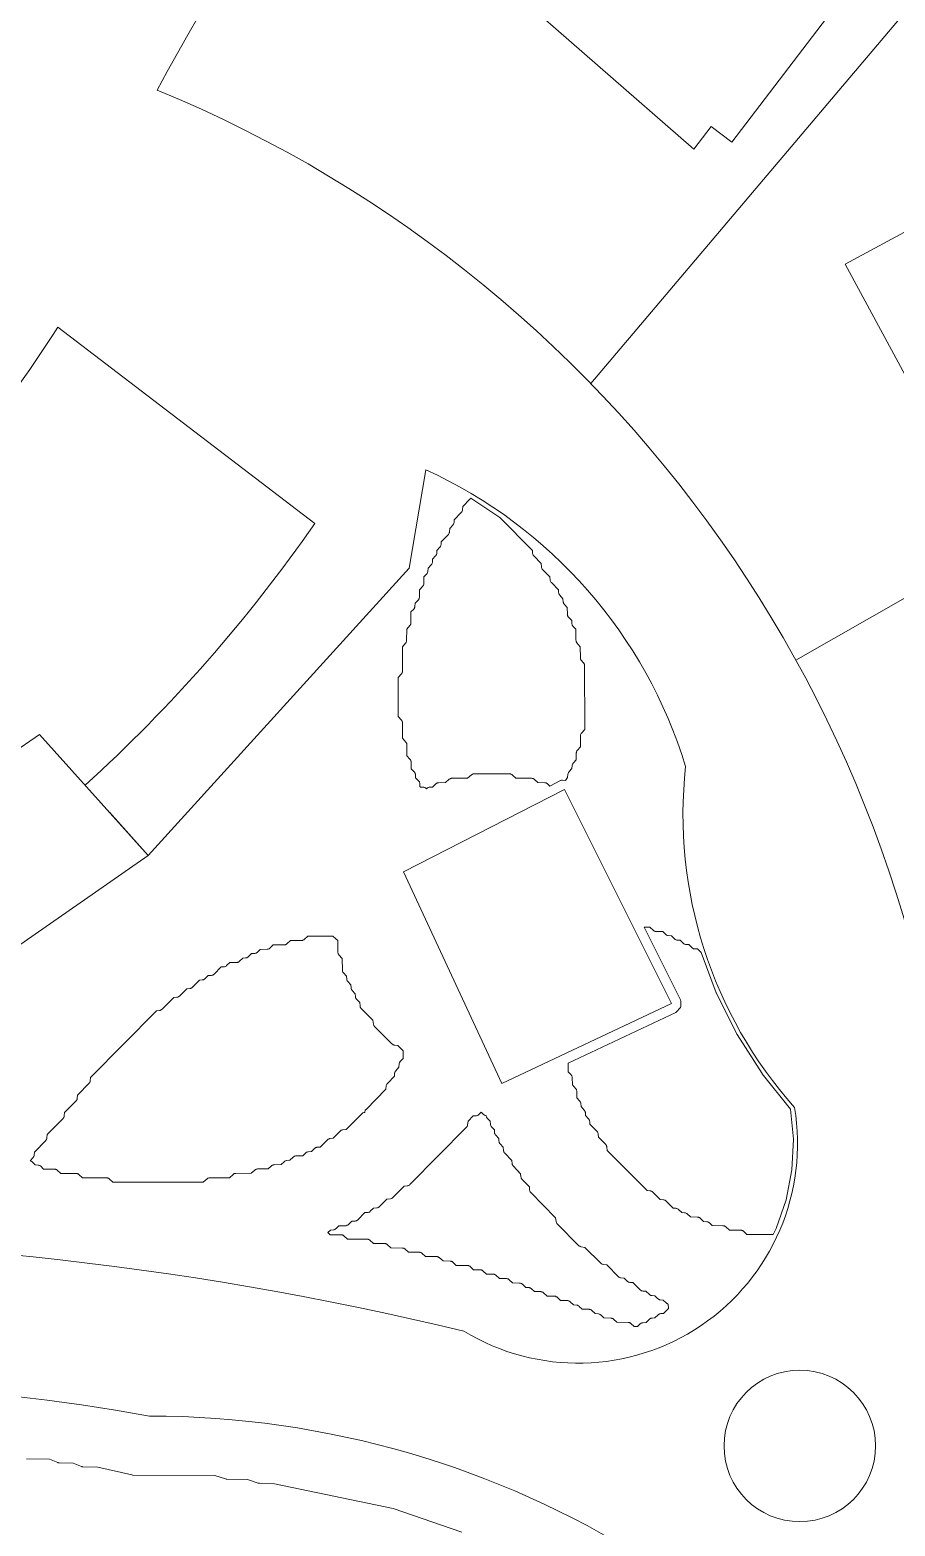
# Model space of a CAD drawing. Header units: inches. Extents: x 36 to 190, y -75 to 56.
# Drawn here: x 169.51 to 174.8, y -61.04 to -51.89 of the extents above; entities that cross this region are included whole.
import ezdxf

# ---------------------------------------------------------------- set-up
doc = ezdxf.new("R2010")
doc.units = ezdxf.units.IN
for name, color, linetype, lineweight in [('01_ORIGINAL_CAD', 7, 'Continuous', 20), ('02_APPROVED_PDF_OUTLINES', 7, 'Continuous', 15), ('03_ADDED_AREAS_SAME_COMPOSITION', 7, 'Continuous', 15)]:
    doc.layers.add(name, color=color, linetype=linetype, lineweight=lineweight)

# ---------------------------------------------------------------- blocks, each defined once
blk = doc.blocks.new('09_LOTUS')
at = {"layer": '01_ORIGINAL_CAD'}
for points in [[(60.2903, 39.7397, -0.089338), (62.8134, 42.9443, -0.322066), (66.0509, 42.9443, -0.030946), (69.1112, 38.8335, -0.044664), (70.7797, 33.5539, -0.301674), (68.9667, 31.1439, -0.082145), (65.5911, 31.0784)], [(60.2903, 39.7397, -0.300089), (65.1799, 32.5384)], [(59.8492, 35.4884, 0.057164), (61.253, 37.0882), (59.6813, 38.2893, -0.064319), (58.6323, 37.0141, -0.064319)], [(59.9983, 35.3223), (60.235, 35.0586), (61.8312, 36.8162), (61.9333, 37.4176, -0.214593), (63.5216, 35.6018, 0.212382), (64.1876, 33.5175, -0.642649), (62.1657, 32.1496, 0.132984), (51.6147, 31.858, -0.471407), (50.9129, 32.2446)], [(53.6498, 30.945, -0.14301), (60.2429, 31.6303, -0.286424), (65.3601, 28.4306), (66.4807, 23.8898, -0.272091), (64.8996, 18.9541), (63.6613, 17.5325)]]:
    blk.add_lwpolyline(points, format="xyb", dxfattribs=at)
for points in [[(66.6044, 42.2755), (62.9415, 37.9447)], [(69.0056, 38.9945), (64.1961, 36.2529)], [(58.564, 35.1056), (59.0582, 34.2414), (60.235, 35.0586), (59.5701, 35.7993), (58.564, 35.1056)]]:
    blk.add_lwpolyline(points, dxfattribs=at)
for points in [[(62.8271, 40.7024), (63.4451, 41.5024), (64.5339, 40.6717), (64.2414, 40.2883), (64.3837, 40.1797), (63.8039, 39.4198), (63.6773, 39.5164), (63.5712, 39.3774), (62.394, 40.4074), (62.7222, 40.7825)], [(65.0065, 38.7995), (65.8647, 39.3337), (66.5953, 38.1753), (66.1874, 37.918), (66.2829, 37.7666), (65.4744, 37.2567), (65.3895, 37.3914), (65.2415, 37.2981), (64.4977, 38.6741), (64.9361, 38.9111)], [(61.7958, 34.9574), (62.7801, 35.4615), (63.4352, 34.1523), (62.3986, 33.6635)]]:
    blk.add_lwpolyline(points, close=True, dxfattribs=at)
blk.add_circle((64.2199, 31.4476), 0.4633, dxfattribs=at)
at = {"layer": '02_APPROVED_PDF_OUTLINES'}
for points in [[(62.2077, 37.2442), (62.3848, 37.1255), (62.5847, 36.924), (62.5855, 36.9072), (62.5858, 36.9042), (62.5864, 36.9013), (62.5875, 36.8985), (62.5888, 36.8958), (62.5905, 36.8933), (62.5924, 36.891), (62.6384, 36.8433), (62.6401, 36.8231), (62.6407, 36.8197), (62.6417, 36.8164), (62.6431, 36.8133), (62.645, 36.8104), (62.6472, 36.8078), (62.6916, 36.7626), (62.6934, 36.7426), (62.6939, 36.7392), (62.6949, 36.7359), (62.6964, 36.7328), (62.6982, 36.7299), (62.7005, 36.7273), (62.7444, 36.6826), (62.7452, 36.6658), (62.7456, 36.6623), (62.7465, 36.6589), (62.7479, 36.6556), (62.7497, 36.6526), (62.7519, 36.6498), (62.7715, 36.6289), (62.7733, 36.6085), (62.7738, 36.6051), (62.7748, 36.6018), (62.7762, 36.5987), (62.7781, 36.5958), (62.7803, 36.5932), (62.7975, 36.5755), (62.7985, 36.5322), (62.7988, 36.5291), (62.7994, 36.5262), (62.8004, 36.5233), (62.8017, 36.5206), (62.8033, 36.518), (62.8052, 36.5157), (62.8248, 36.4947), (62.8266, 36.4743), (62.8272, 36.4709), (62.8281, 36.4677), (62.8296, 36.4645), (62.8314, 36.4617), (62.8336, 36.4591), (62.8507, 36.4416), (62.8511, 36.3744), (62.8513, 36.3708), (62.8521, 36.3674), (62.8534, 36.364), (62.8551, 36.3609), (62.8572, 36.3581), (62.8774, 36.335), (62.8778, 36.2671), (62.8781, 36.2635), (62.8789, 36.26), (62.8801, 36.2567), (62.8818, 36.2536), (62.884, 36.2507), (62.9041, 36.2277), (62.9049, 35.8293), (62.8849, 35.8063), (62.8827, 35.8034), (62.881, 35.8003), (62.8797, 35.797), (62.879, 35.7935), (62.8787, 35.7899), (62.8786, 35.7225), (62.8599, 35.7023), (62.858, 35.7), (62.8563, 35.6974), (62.855, 35.6947), (62.8541, 35.6918), (62.8535, 35.6888), (62.8532, 35.6858), (62.8524, 35.6424), (62.8352, 35.6248), (62.833, 35.6221), (62.8312, 35.6192), (62.8298, 35.6161), (62.8288, 35.6128), (62.8283, 35.6095), (62.8266, 35.5894), (62.8088, 35.5711), (62.8066, 35.5684), (62.8048, 35.5655), (62.8033, 35.5624), (62.8024, 35.5591), (62.8018, 35.5558), (62.8, 35.5344), (62.7866, 35.5176), (62.7693, 35.519), (62.7658, 35.519), (62.7624, 35.5186), (62.7591, 35.5177), (62.7559, 35.5163), (62.6909, 35.4832), (62.6765, 35.4968), (62.6742, 35.4987), (62.6716, 35.5004), (62.6688, 35.5017), (62.6659, 35.5027), (62.6629, 35.5033), (62.6599, 35.5036), (62.6169, 35.5045), (62.5969, 35.5235), (62.5945, 35.5255), (62.5919, 35.5272), (62.5891, 35.5285), (62.5861, 35.5295), (62.583, 35.5301), (62.5799, 35.5304), (62.4836, 35.5313), (62.4607, 35.5517), (62.4583, 35.5535), (62.4557, 35.5551), (62.453, 35.5563), (62.4501, 35.5572), (62.4471, 35.5578), (62.4441, 35.558), (62.2288, 35.5581), (62.2254, 35.5579), (62.222, 35.5572), (62.2188, 35.556), (62.2157, 35.5544), (62.2129, 35.5524), (62.187, 35.5312), (62.0931, 35.5309), (62.0901, 35.5307), (62.0871, 35.5301), (62.0842, 35.5292), (62.0815, 35.528), (62.0789, 35.5264), (62.0765, 35.5245), (62.0536, 35.5041), (62.0102, 35.5031), (62.0071, 35.5028), (62.0041, 35.5022), (62.0012, 35.5012), (61.9984, 35.4998), (61.9959, 35.4982), (61.9935, 35.4962), (61.9733, 35.4769), (61.9566, 35.4762), (61.9531, 35.4758), (61.9497, 35.4749), (61.9464, 35.4735), (61.9434, 35.4717), (61.9406, 35.4695), (61.9369, 35.466), (61.9332, 35.4695), (61.9305, 35.4717), (61.9274, 35.4735), (61.9242, 35.4749), (61.9208, 35.4758), (61.9173, 35.4762), (61.901, 35.4769), (61.8968, 35.4811), (61.8961, 35.4978), (61.8957, 35.5013), (61.8948, 35.5047), (61.8934, 35.508), (61.8916, 35.511), (61.8894, 35.5138), (61.8702, 35.5343), (61.8694, 35.5515), (61.869, 35.555), (61.8681, 35.5584), (61.8667, 35.5616), (61.8649, 35.5647), (61.8627, 35.5674), (61.8437, 35.5877), (61.8427, 35.6314), (61.8425, 35.6345), (61.8419, 35.6374), (61.8409, 35.6403), (61.8396, 35.643), (61.8379, 35.6456), (61.836, 35.6479), (61.8172, 35.6681), (61.8168, 35.7355), (61.8166, 35.7391), (61.8158, 35.7426), (61.8145, 35.7459), (61.8128, 35.749), (61.8107, 35.7519), (61.7905, 35.7749), (61.79, 35.8697), (61.7898, 35.8733), (61.789, 35.8767), (61.7877, 35.8801), (61.786, 35.8832), (61.7839, 35.886), (61.7637, 35.9091), (61.7633, 36.1464), (61.7833, 36.1694), (61.7854, 36.1723), (61.7872, 36.1754), (61.7884, 36.1788), (61.7892, 36.1823), (61.7894, 36.1859), (61.7894, 36.3343), (61.8095, 36.3573), (61.8116, 36.3602), (61.8133, 36.3633), (61.8146, 36.3667), (61.8154, 36.3701), (61.8156, 36.3737), (61.8157, 36.4416), (61.8358, 36.4647), (61.838, 36.4676), (61.8397, 36.4707), (61.8409, 36.474), (61.8417, 36.4775), (61.842, 36.4811), (61.8421, 36.5482), (61.859, 36.5657), (61.8613, 36.5683), (61.8631, 36.5712), (61.8645, 36.5744), (61.8655, 36.5776), (61.866, 36.581), (61.8677, 36.6014), (61.8872, 36.6224), (61.8892, 36.6247), (61.8908, 36.6273), (61.8921, 36.6301), (61.8931, 36.6329), (61.8937, 36.6359), (61.8939, 36.6389), (61.8948, 36.6831), (61.915, 36.7063), (61.9171, 36.7092), (61.9189, 36.7123), (61.9201, 36.7156), (61.9209, 36.7191), (61.9211, 36.7227), (61.9213, 36.763), (61.9383, 36.7805), (61.9405, 36.7831), (61.9423, 36.786), (61.9437, 36.7891), (61.9447, 36.7924), (61.9452, 36.7958), (61.947, 36.8162), (61.9665, 36.8372), (61.9687, 36.8399), (61.9705, 36.843), (61.9718, 36.8462), (61.9727, 36.8497), (61.9731, 36.8532), (61.9738, 36.8703), (61.9929, 36.8909), (61.9951, 36.8936), (61.9969, 36.8967), (61.9983, 36.8999), (61.9992, 36.9034), (61.9996, 36.9069), (62.0003, 36.924), (62.0193, 36.9446), (62.0216, 36.9473), (62.0234, 36.9504), (62.0247, 36.9536), (62.0256, 36.9571), (62.026, 36.9606), (62.0267, 36.9774), (62.0705, 37.0221), (62.0727, 37.0247), (62.0745, 37.0276), (62.076, 37.0308), (62.077, 37.0341), (62.0775, 37.0375), (62.0792, 37.0578), (62.0987, 37.0788), (62.1009, 37.0816), (62.1027, 37.0846), (62.1041, 37.0879), (62.105, 37.0913), (62.1054, 37.0948), (62.1061, 37.1116), (62.1498, 37.1563), (62.1521, 37.159), (62.1539, 37.1619), (62.1554, 37.165), (62.1564, 37.1683), (62.1569, 37.1717), (62.1586, 37.1917), (62.2028, 37.2369), (62.2049, 37.2394), (62.2067, 37.2421)], [(63.2683, 34.62), (63.303, 34.62), (63.3258, 34.5998), (63.3282, 34.5979), (63.3307, 34.5964), (63.3335, 34.5951), (63.3363, 34.5942), (63.3393, 34.5937), (63.3423, 34.5935), (63.3818, 34.5933), (63.3991, 34.5762), (63.4017, 34.574), (63.4046, 34.5721), (63.4077, 34.5706), (63.411, 34.5696), (63.4144, 34.5691), (63.4344, 34.5673), (63.4552, 34.5476), (63.458, 34.5454), (63.461, 34.5435), (63.4643, 34.5421), (63.4678, 34.5412), (63.4713, 34.5408), (63.488, 34.5401), (63.5083, 34.5208), (63.5111, 34.5186), (63.5142, 34.5167), (63.5174, 34.5153), (63.5209, 34.5144), (63.5244, 34.514), (63.5412, 34.5133), (63.5615, 34.494), (63.5642, 34.4918), (63.5673, 34.4899), (63.5706, 34.4885), (63.574, 34.4876), (63.5776, 34.4872), (63.5939, 34.4865), (63.6158, 34.4643), (63.7087, 34.2185), (63.7098, 34.2161), (63.8356, 33.9655), (63.8369, 33.9632), (63.9889, 33.7259), (63.9905, 33.7238), (64.1634, 33.5077), (64.1808, 33.323), (64.1713, 33.135), (64.1356, 32.952), (64.0746, 32.7767), (64.0564, 32.7413), (63.8961, 32.7411), (63.8763, 32.7599), (63.8739, 32.7619), (63.8713, 32.7636), (63.8685, 32.7649), (63.8655, 32.7659), (63.8625, 32.7666), (63.8594, 32.7668), (63.7896, 32.7678), (63.7666, 32.7881), (63.7642, 32.79), (63.7617, 32.7915), (63.7589, 32.7928), (63.7561, 32.7937), (63.7531, 32.7942), (63.7501, 32.7944), (63.684, 32.7946), (63.6668, 32.8117), (63.6642, 32.8139), (63.6613, 32.8158), (63.6582, 32.8173), (63.6548, 32.8183), (63.6514, 32.8188), (63.6314, 32.8206), (63.6107, 32.8403), (63.6083, 32.8422), (63.6057, 32.8439), (63.603, 32.8452), (63.6001, 32.8462), (63.5971, 32.8469), (63.594, 32.8471), (63.5511, 32.848), (63.531, 32.867), (63.5282, 32.8693), (63.5252, 32.8711), (63.5219, 32.8725), (63.5184, 32.8735), (63.5149, 32.8739), (63.4981, 32.8746), (63.4778, 32.8938), (63.4751, 32.8961), (63.472, 32.898), (63.4687, 32.8993), (63.4653, 32.9003), (63.4617, 32.9007), (63.4454, 32.9014), (63.4012, 32.9456), (63.3986, 32.9479), (63.3957, 32.9498), (63.3925, 32.9512), (63.3892, 32.9523), (63.3857, 32.9528), (63.3659, 32.9546), (63.3187, 33.0008), (63.3164, 33.0028), (63.3138, 33.0045), (63.3111, 33.0059), (63.3083, 33.0069), (63.3053, 33.0076), (63.3023, 33.0079), (63.286, 33.0086), (63.042, 33.2546), (63.0403, 33.2746), (63.0397, 33.278), (63.0387, 33.2813), (63.0373, 33.2844), (63.0354, 33.2873), (63.0332, 33.2899), (62.9888, 33.3351), (62.987, 33.3551), (62.9865, 33.3585), (62.9855, 33.3618), (62.984, 33.3649), (62.9822, 33.3678), (62.9799, 33.3704), (62.936, 33.4151), (62.9352, 33.4319), (62.9348, 33.4354), (62.9339, 33.4388), (62.9326, 33.4421), (62.9307, 33.4451), (62.9285, 33.4478), (62.9093, 33.4684), (62.9086, 33.4856), (62.9082, 33.4891), (62.9073, 33.4925), (62.9059, 33.4957), (62.9041, 33.4988), (62.9019, 33.5015), (62.8823, 33.5225), (62.8805, 33.5429), (62.88, 33.5463), (62.879, 33.5495), (62.8775, 33.5526), (62.8757, 33.5555), (62.8735, 33.5581), (62.8564, 33.5756), (62.8561, 33.616), (62.8558, 33.6195), (62.855, 33.623), (62.8538, 33.6263), (62.8521, 33.6294), (62.8499, 33.6323), (62.8296, 33.6555), (62.8286, 33.6997), (62.8283, 33.7027), (62.8277, 33.7057), (62.8267, 33.7085), (62.8254, 33.7113), (62.8238, 33.7138), (62.8218, 33.7162), (62.8031, 33.7363), (62.803, 33.7878), (63.4608, 34.0981), (63.4637, 34.0997), (63.4664, 34.1017), (63.4687, 34.104), (63.4869, 34.1242), (63.4889, 34.1268), (63.4906, 34.1297), (63.4919, 34.1327), (63.4928, 34.1359), (63.4932, 34.1392), (63.4932, 34.1425), (63.4914, 34.1696), (63.491, 34.1729), (63.4901, 34.1761), (63.4889, 34.1792)], [(59.5126, 33.191), (59.5126, 33.1918), (59.5313, 33.2119), (59.5335, 33.2147), (59.5353, 33.2177), (59.5367, 33.221), (59.5375, 33.2244), (59.5379, 33.2279), (59.5386, 33.2447), (59.6089, 33.3163), (59.6111, 33.3189), (59.613, 33.3218), (59.6144, 33.325), (59.6154, 33.3283), (59.6159, 33.3317), (59.6176, 33.3517), (59.7148, 33.4506), (59.717, 33.4532), (59.7189, 33.4561), (59.7203, 33.4592), (59.7213, 33.4626), (59.7218, 33.466), (59.7235, 33.486), (59.7942, 33.558), (59.7965, 33.5606), (59.7983, 33.5635), (59.7998, 33.5667), (59.8008, 33.57), (59.8013, 33.5734), (59.803, 33.5934), (59.8736, 33.6654), (59.8759, 33.668), (59.8777, 33.6709), (59.8792, 33.6741), (59.8802, 33.6774), (59.8807, 33.6808), (59.8824, 33.7008), (60.2848, 34.1087), (60.3043, 34.1105), (60.3078, 34.111), (60.3111, 34.1121), (60.3143, 34.1135), (60.3172, 34.1155), (60.3198, 34.1178), (60.3907, 34.1893), (60.4103, 34.1911), (60.4138, 34.1916), (60.4171, 34.1927), (60.4203, 34.1941), (60.4232, 34.196), (60.4258, 34.1983), (60.4703, 34.243), (60.4899, 34.2448), (60.4933, 34.2454), (60.4966, 34.2464), (60.4998, 34.2479), (60.5027, 34.2498), (60.5053, 34.2521), (60.5493, 34.2963), (60.5657, 34.2971), (60.5692, 34.2975), (60.5727, 34.2984), (60.576, 34.2998), (60.579, 34.3017), (60.5818, 34.3039), (60.6024, 34.3236), (60.6224, 34.3254), (60.6259, 34.326), (60.6292, 34.327), (60.6324, 34.3285), (60.6353, 34.3304), (60.6379, 34.3327), (60.6819, 34.3769), (60.6982, 34.3777), (60.7018, 34.3781), (60.7052, 34.379), (60.7085, 34.3804), (60.7116, 34.3823), (60.7144, 34.3846), (60.7343, 34.4036), (60.7773, 34.4046), (60.7803, 34.4048), (60.7833, 34.4055), (60.7862, 34.4065), (60.789, 34.4078), (60.7916, 34.4095), (60.7939, 34.4115), (60.8141, 34.4307), (60.8309, 34.4315), (60.8344, 34.4319), (60.8379, 34.4328), (60.8412, 34.4342), (60.8442, 34.4361), (60.847, 34.4383), (60.8676, 34.458), (60.8876, 34.4598), (60.891, 34.4604), (60.8944, 34.4614), (60.8975, 34.4629), (60.9004, 34.4647), (60.903, 34.467), (60.9203, 34.4843), (60.9629, 34.4852), (60.966, 34.4855), (60.969, 34.4861), (60.9719, 34.4871), (60.9747, 34.4885), (60.9772, 34.4901), (60.9796, 34.4921), (60.9994, 34.511), (61.0658, 34.5113), (61.0688, 34.5115), (61.0717, 34.512), (61.0746, 34.5129), (61.0773, 34.5142), (61.0799, 34.5157), (61.0823, 34.5176), (61.105, 34.5379), (61.1719, 34.5382), (61.1749, 34.5384), (61.1778, 34.5389), (61.1807, 34.5398), (61.1835, 34.5411), (61.186, 34.5427), (61.1884, 34.5445), (61.2111, 34.5648), (61.3646, 34.5649), (61.3817, 34.5479), (61.3842, 34.5457), (61.3869, 34.5439), (61.3899, 34.5425), (61.393, 34.5414), (61.3944, 34.5412), (61.3947, 34.4677), (61.395, 34.4641), (61.3958, 34.4606), (61.3971, 34.4573), (61.3988, 34.4542), (61.4009, 34.4513), (61.4212, 34.4282), (61.4223, 34.3573), (61.4226, 34.3542), (61.4232, 34.3512), (61.4242, 34.3483), (61.4255, 34.3455), (61.4271, 34.343), (61.4291, 34.3406), (61.4482, 34.3201), (61.449, 34.3029), (61.4494, 34.2994), (61.4503, 34.296), (61.4517, 34.2927), (61.4535, 34.2897), (61.4557, 34.2869), (61.4749, 34.2664), (61.4757, 34.2492), (61.4761, 34.2457), (61.477, 34.2423), (61.4783, 34.2391), (61.4801, 34.236), (61.4824, 34.2333), (61.5015, 34.2127), (61.5023, 34.1956), (61.5027, 34.1921), (61.5036, 34.1887), (61.505, 34.1854), (61.5068, 34.1824), (61.509, 34.1796), (61.5286, 34.1586), (61.5304, 34.1383), (61.5309, 34.1349), (61.5319, 34.1315), (61.5334, 34.1284), (61.5352, 34.1255), (61.5375, 34.1229), (61.609, 34.0504), (61.6122, 34.0274), (61.6129, 34.0243), (61.6139, 34.0212), (61.6153, 34.0184), (61.6171, 34.0157), (61.6192, 34.0133), (61.7256, 33.906), (61.728, 33.9039), (61.7307, 33.902), (61.7336, 33.9006), (61.7367, 33.8995), (61.7398, 33.8989), (61.7625, 33.8956), (61.7938, 33.864), (61.7939, 33.8163), (61.7769, 33.7988), (61.7747, 33.7962), (61.7729, 33.7933), (61.7715, 33.7902), (61.7705, 33.7869), (61.77, 33.7835), (61.7683, 33.7632), (61.7488, 33.7422), (61.7465, 33.7394), (61.7447, 33.7364), (61.7434, 33.7331), (61.7425, 33.7297), (61.7421, 33.7262), (61.7414, 33.7094), (61.6976, 33.6647), (61.6954, 33.662), (61.6935, 33.6591), (61.6921, 33.656), (61.6911, 33.6527), (61.6906, 33.6493), (61.6889, 33.6293), (61.5671, 33.5059), (61.5647, 33.5031), (61.5628, 33.4999), (61.5613, 33.4966), (61.5604, 33.493), (61.5592, 33.4871), (61.5535, 33.4859), (61.5506, 33.4852), (61.5479, 33.4841), (61.5453, 33.4827), (61.5428, 33.481), (61.5406, 33.479), (61.4455, 33.3825), (61.426, 33.3808), (61.4225, 33.3802), (61.4192, 33.3792), (61.416, 33.3777), (61.4131, 33.3758), (61.4105, 33.3735), (61.366, 33.3288), (61.3464, 33.327), (61.343, 33.3265), (61.3396, 33.3255), (61.3365, 33.324), (61.3336, 33.3221), (61.3309, 33.3198), (61.2869, 33.2755), (61.2706, 33.2748), (61.2671, 33.2744), (61.2636, 33.2734), (61.2603, 33.272), (61.2573, 33.2702), (61.2545, 33.2679), (61.2338, 33.2482), (61.2139, 33.2464), (61.2104, 33.2459), (61.2071, 33.2448), (61.204, 33.2434), (61.2011, 33.2415), (61.1985, 33.2392), (61.1812, 33.222), (61.1386, 33.221), (61.1355, 33.2208), (61.1325, 33.2201), (61.1296, 33.2191), (61.1268, 33.2178), (61.1242, 33.2161), (61.1219, 33.2141), (61.1012, 33.1944), (61.0812, 33.1926), (61.0778, 33.1921), (61.0745, 33.1911), (61.0714, 33.1896), (61.0685, 33.1877), (61.0658, 33.1854), (61.0485, 33.1682), (61.0059, 33.1672), (61.0029, 33.167), (60.9999, 33.1663), (60.997, 33.1654), (60.9942, 33.164), (60.9916, 33.1623), (60.9893, 33.1603), (60.9695, 33.1415), (60.9031, 33.1412), (60.9001, 33.141), (60.8971, 33.1404), (60.8943, 33.1395), (60.8915, 33.1383), (60.8889, 33.1367), (60.8866, 33.1349), (60.8638, 33.1146), (60.7705, 33.1143), (60.7674, 33.1141), (60.7645, 33.1135), (60.7616, 33.1126), (60.7589, 33.1114), (60.7563, 33.1098), (60.7539, 33.1079), (60.7312, 33.0877), (60.6113, 33.0873), (60.6082, 33.0871), (60.6053, 33.0866), (60.6024, 33.0856), (60.5996, 33.0844), (60.5971, 33.0828), (60.5947, 33.081), (60.572, 33.0607), (60.0195, 33.0603), (59.9967, 33.0805), (59.9944, 33.0824), (59.9918, 33.084), (59.989, 33.0852), (59.9862, 33.0861), (59.9832, 33.0866), (59.9802, 33.0868), (59.8337, 33.087), (59.8109, 33.1072), (59.8085, 33.1091), (59.8059, 33.1107), (59.8032, 33.1119), (59.8003, 33.1128), (59.7974, 33.1133), (59.7943, 33.1135), (59.7009, 33.1137), (59.6781, 33.134), (59.6757, 33.1358), (59.6732, 33.1374), (59.6704, 33.1386), (59.6676, 33.1395), (59.6646, 33.1401), (59.6616, 33.1403), (59.5955, 33.1405), (59.5783, 33.1575), (59.5757, 33.1598), (59.5728, 33.1617), (59.5697, 33.1631), (59.5664, 33.1641), (59.5629, 33.1647), (59.5433, 33.1664), (59.5252, 33.1843), (59.5227, 33.1865), (59.52, 33.1883), (59.5171, 33.1897), (59.514, 33.1907)], [(61.3344, 32.7529), (61.349, 32.7675), (61.3686, 32.7693), (61.3721, 32.7698), (61.3754, 32.7708), (61.3785, 32.7723), (61.3814, 32.7742), (61.384, 32.7765), (61.4012, 32.7935), (61.4407, 32.7938), (61.4437, 32.794), (61.4466, 32.7945), (61.4495, 32.7955), (61.4522, 32.7967), (61.4548, 32.7983), (61.4572, 32.8001), (61.4808, 32.8212), (61.5013, 32.823), (61.5047, 32.8236), (61.508, 32.8246), (61.5112, 32.8261), (61.5141, 32.828), (61.5167, 32.8303), (61.5607, 32.8746), (61.5771, 32.8753), (61.5806, 32.8757), (61.5841, 32.8766), (61.5874, 32.878), (61.5904, 32.8799), (61.5932, 32.8822), (61.6138, 32.9019), (61.6338, 32.9037), (61.6373, 32.9042), (61.6406, 32.9052), (61.6438, 32.9067), (61.6467, 32.9086), (61.6493, 32.9109), (61.6943, 32.9562), (61.717, 32.9595), (61.7201, 32.9601), (61.7232, 32.9612), (61.7261, 32.9627), (61.7288, 32.9645), (61.7312, 32.9666), (61.7998, 33.0362), (61.8194, 33.038), (61.8228, 33.0386), (61.8262, 33.0396), (61.8294, 33.0411), (61.8323, 33.043), (61.8349, 33.0453), (62.1816, 33.3964), (62.1837, 33.3988), (62.1855, 33.4015), (62.1869, 33.4044), (62.188, 33.4074), (62.1886, 33.4106), (62.1917, 33.4336), (62.2233, 33.4655), (62.2395, 33.4663), (62.2431, 33.4667), (62.2466, 33.4676), (62.2498, 33.469), (62.2529, 33.4709), (62.2557, 33.4731), (62.2722, 33.4889), (62.2863, 33.4749), (62.2887, 33.4728), (62.2915, 33.471), (62.2944, 33.4696), (62.2975, 33.4685), (62.3007, 33.4679), (62.3014, 33.4678), (62.3016, 33.4669), (62.3022, 33.4637), (62.3032, 33.4607), (62.3046, 33.4577), (62.3064, 33.455), (62.3085, 33.4526), (62.3263, 33.4342), (62.3281, 33.4142), (62.3286, 33.4108), (62.3296, 33.4075), (62.3311, 33.4044), (62.3329, 33.4015), (62.3351, 33.3989), (62.3526, 33.381), (62.3533, 33.3642), (62.3537, 33.3607), (62.3546, 33.3572), (62.356, 33.354), (62.3578, 33.351), (62.36, 33.3482), (62.3792, 33.3277), (62.38, 33.3105), (62.3804, 33.307), (62.3813, 33.3036), (62.3826, 33.3003), (62.3844, 33.2973), (62.3867, 33.2946), (62.4062, 33.2736), (62.408, 33.2532), (62.4086, 33.2498), (62.4096, 33.2465), (62.411, 33.2434), (62.4129, 33.2405), (62.4151, 33.2379), (62.4595, 33.1927), (62.4613, 33.1727), (62.4618, 33.1693), (62.4628, 33.166), (62.4643, 33.1629), (62.4661, 33.16), (62.4684, 33.1574), (62.5128, 33.1122), (62.5145, 33.0922), (62.5151, 33.0888), (62.5161, 33.0855), (62.5175, 33.0824), (62.5194, 33.0795), (62.5216, 33.0769), (62.566, 33.0318), (62.5678, 33.0118), (62.5683, 33.0083), (62.5693, 33.005), (62.5708, 33.0019), (62.5726, 32.999), (62.5749, 32.9964), (62.7261, 32.8434), (62.7294, 32.8204), (62.73, 32.8173), (62.7311, 32.8143), (62.7325, 32.8114), (62.7343, 32.8087), (62.7364, 32.8063), (62.8694, 32.6722), (62.8718, 32.6701), (62.8745, 32.6683), (62.8774, 32.6668), (62.8804, 32.6657), (62.8836, 32.6651), (62.9062, 32.6618), (63.0023, 32.565), (63.0047, 32.5628), (63.0074, 32.561), (63.0103, 32.5595), (63.0133, 32.5585), (63.0165, 32.5578), (63.0392, 32.5546), (63.1109, 32.4826), (63.1136, 32.4803), (63.1165, 32.4784), (63.1197, 32.4769), (63.123, 32.4759), (63.1264, 32.4753), (63.1464, 32.4736), (63.1672, 32.4539), (63.17, 32.4516), (63.173, 32.4498), (63.1763, 32.4484), (63.1798, 32.4475), (63.1833, 32.4471), (63.1997, 32.4463), (63.2438, 32.4021), (63.2465, 32.3999), (63.2494, 32.398), (63.2525, 32.3965), (63.2559, 32.3955), (63.2593, 32.3949), (63.2793, 32.3931), (63.3001, 32.3735), (63.3028, 32.3712), (63.3059, 32.3694), (63.3092, 32.368), (63.3126, 32.367), (63.3162, 32.3666), (63.3326, 32.3659), (63.3502, 32.3485), (63.3528, 32.3462), (63.3557, 32.3443), (63.3589, 32.3429), (63.3622, 32.3419), (63.3656, 32.3413), (63.3853, 32.3396), (63.4033, 32.3217), (63.4058, 32.3195), (63.4085, 32.3177), (63.4115, 32.3163), (63.4146, 32.3152), (63.4159, 32.315), (63.416, 32.2877), (63.3858, 32.2572), (63.3696, 32.2564), (63.366, 32.256), (63.3625, 32.2551), (63.3593, 32.2537), (63.3562, 32.2518), (63.3534, 32.2496), (63.3332, 32.2303), (63.3165, 32.2296), (63.313, 32.2291), (63.3095, 32.2282), (63.3062, 32.2268), (63.3032, 32.225), (63.3004, 32.2227), (63.2797, 32.203), (63.2598, 32.2012), (63.2563, 32.2006), (63.253, 32.1996), (63.2499, 32.1982), (63.247, 32.1963), (63.2444, 32.194), (63.2273, 32.177), (63.207, 32.177), (63.1872, 32.1958), (63.1848, 32.1978), (63.1822, 32.1994), (63.1794, 32.2008), (63.1765, 32.2018), (63.1734, 32.2024), (63.1703, 32.2026), (63.101, 32.2036), (63.081, 32.2225), (63.0786, 32.2245), (63.076, 32.2262), (63.0733, 32.2275), (63.0704, 32.2285), (63.0674, 32.2291), (63.0643, 32.2294), (63.0217, 32.2303), (63.0043, 32.2475), (63.0017, 32.2498), (62.9988, 32.2517), (62.9956, 32.2531), (62.9923, 32.2541), (62.9889, 32.2547), (62.9689, 32.2564), (62.9481, 32.2761), (62.9458, 32.2781), (62.9432, 32.2798), (62.9404, 32.2811), (62.9375, 32.2821), (62.9345, 32.2827), (62.9315, 32.283), (62.8888, 32.2839), (62.8715, 32.3011), (62.8688, 32.3034), (62.8659, 32.3052), (62.8628, 32.3067), (62.8595, 32.3077), (62.8561, 32.3083), (62.8361, 32.31), (62.8153, 32.3297), (62.813, 32.3317), (62.8104, 32.3333), (62.8076, 32.3347), (62.8047, 32.3357), (62.8017, 32.3363), (62.7986, 32.3365), (62.7557, 32.3375), (62.7356, 32.3565), (62.7333, 32.3584), (62.7307, 32.3601), (62.7279, 32.3615), (62.725, 32.3624), (62.722, 32.3631), (62.719, 32.3633), (62.6755, 32.3642), (62.6525, 32.3847), (62.6501, 32.3865), (62.6476, 32.3881), (62.6448, 32.3893), (62.642, 32.3902), (62.639, 32.3908), (62.636, 32.391), (62.5965, 32.3912), (62.5793, 32.4082), (62.5767, 32.4105), (62.5737, 32.4124), (62.5706, 32.4138), (62.5673, 32.4149), (62.5639, 32.4154), (62.5439, 32.4172), (62.5231, 32.4368), (62.5208, 32.4388), (62.5182, 32.4405), (62.5154, 32.4418), (62.5125, 32.4428), (62.5095, 32.4434), (62.5065, 32.4437), (62.4635, 32.4446), (62.4434, 32.4636), (62.4411, 32.4656), (62.4385, 32.4673), (62.4357, 32.4686), (62.4328, 32.4696), (62.4298, 32.4702), (62.4268, 32.4705), (62.3833, 32.4714), (62.3603, 32.4918), (62.358, 32.4937), (62.3554, 32.4952), (62.3527, 32.4965), (62.3498, 32.4974), (62.3468, 32.4979), (62.3439, 32.4981), (62.304, 32.4983), (62.2841, 32.5172), (62.2817, 32.5192), (62.2791, 32.5208), (62.2764, 32.5222), (62.2735, 32.5231), (62.2705, 32.5238), (62.2674, 32.524), (62.2245, 32.5249), (62.2044, 32.544), (62.202, 32.5459), (62.1994, 32.5476), (62.1966, 32.549), (62.1937, 32.55), (62.1906, 32.5506), (62.1875, 32.5508), (62.1181, 32.5518), (62.0982, 32.5707), (62.0958, 32.5727), (62.0932, 32.5744), (62.0905, 32.5757), (62.0876, 32.5767), (62.0846, 32.5773), (62.0815, 32.5776), (62.0381, 32.5785), (62.015, 32.5989), (62.0127, 32.6008), (62.0101, 32.6023), (62.0074, 32.6036), (62.0045, 32.6045), (62.0015, 32.605), (61.9985, 32.6052), (61.9316, 32.6054), (61.9088, 32.6257), (61.9064, 32.6275), (61.9039, 32.6291), (61.9011, 32.6303), (61.8983, 32.6312), (61.8953, 32.6318), (61.8923, 32.632), (61.8259, 32.6322), (61.806, 32.651), (61.8036, 32.653), (61.801, 32.6547), (61.7982, 32.656), (61.7953, 32.657), (61.7923, 32.6576), (61.7892, 32.6579), (61.7193, 32.6588), (61.6963, 32.6792), (61.694, 32.6811), (61.6914, 32.6826), (61.6887, 32.6839), (61.6858, 32.6848), (61.6828, 32.6853), (61.6798, 32.6855), (61.613, 32.6857), (61.5901, 32.706), (61.5877, 32.7078), (61.5852, 32.7094), (61.5824, 32.7106), (61.5795, 32.7115), (61.5766, 32.7121), (61.5736, 32.7123), (61.4541, 32.7124), (61.4342, 32.7313), (61.4319, 32.7333), (61.4293, 32.7349), (61.4265, 32.7363), (61.4235, 32.7373), (61.4205, 32.7379), (61.4174, 32.7381), (61.3483, 32.7391)]]:
    blk.add_lwpolyline(points, close=True, dxfattribs=at)
at = {"layer": '03_ADDED_AREAS_SAME_COMPOSITION'}
blk.add_lwpolyline([(59.4904, 31.3692), (59.6309, 31.3657), (59.6819, 31.3459), (59.6846, 31.345), (59.6874, 31.3445), (59.6902, 31.3442), (59.776, 31.3417), (59.8261, 31.3221), (59.8287, 31.3212), (59.8315, 31.3206), (59.8342, 31.3204), (59.9278, 31.3167), (60.1355, 31.2698), (60.1382, 31.2694), (60.1409, 31.2692), (60.6422, 31.2674), (60.7081, 31.2455), (60.7118, 31.2445), (60.7156, 31.2442), (60.8421, 31.2424), (60.9081, 31.2205), (60.9115, 31.2196), (60.915, 31.2192), (61.0078, 31.2157), (61.7339, 31.065), (62.1522, 30.9206)], dxfattribs=at)

msp = doc.modelspace()

# ---------------------------------------------------------------- block references
msp.add_blockref('09_LOTUS', (110, -92))

doc.saveas('drawing.dxf')
